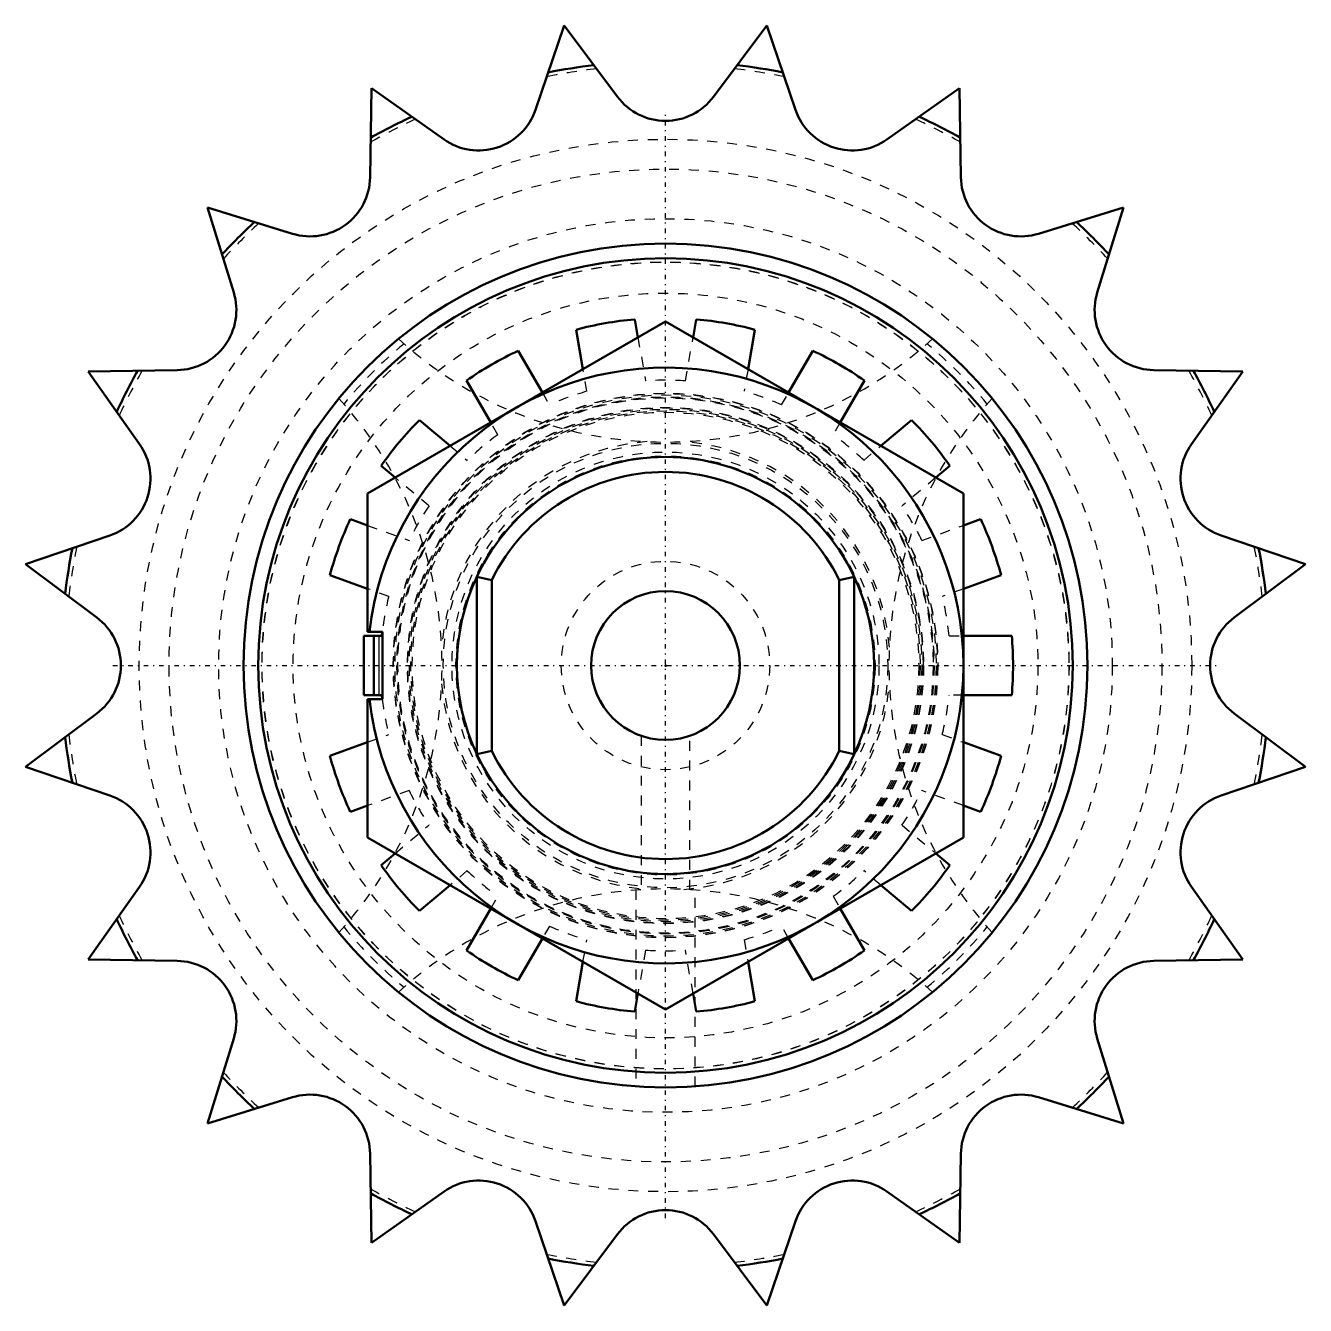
# Model space of a CAD drawing. Header units: millimetres. Extents: x -64 to 64, y -64 to 64.
import ezdxf

# ---------------------------------------------------------------- set-up
doc = ezdxf.new("R2010")
doc.units = ezdxf.units.MM
doc.linetypes.add('Center', pattern=[1.5, 0.45, -0.5, 0.05, -0.5])
doc.linetypes.add('Dashed', pattern=[2, 1, -1])
for name, color, linetype, lineweight in [('2d ConnectionPoints', 7, 'Continuous', 50), ('AM_0', 7, 'Continuous', 50), ('AM_4', 3, 'Continuous', 25), ('AM_7', 7, 'Center', 25), ('AM_9', 6, 'Dashed', 25)]:
    doc.layers.add(name, color=color, linetype=linetype, lineweight=lineweight)

# ---------------------------------------------------------------- blocks, each defined once
blk = doc.blocks.new('1_Stellmutter_T_240_85_0_in_HRKC240852115_2')
at = {"layer": 'AM_0'}
for p, q in [((0, 34.64), (-30, 17.32)), ((30, 17.32), (0, 34.64)), ((-30, 17.32), (-30, 3.4)), ((30, -17.32), (30, 17.32)), ((-28.5, 3.4), (-30, 3.4)), ((-28.5, -3.4), (-28.5, 3.4)), ((-30, -3.4), (-30, -17.32)), ((-30, -3.4), (-28.5, -3.4)), ((-30, -17.32), (0, -34.64)), ((0, -34.64), (30, -17.32))]:
    blk.add_line(p, q, dxfattribs=at)
for radius, start, end in [(30, 186.5075, 173.4925), (21, 154.7912, 205.2088), (21, 334.7912, 25.2088)]:
    blk.add_arc((0, 0), radius, start, end, dxfattribs=at)
at = {"layer": 'AM_9'}
blk.add_circle((0, 0), 25.8, dxfattribs=at)
blk = doc.blocks.new('2_Kettenrad_T_240_85_0_in_HRKC240852115_2')
at = {"layer": 'AM_0'}
for p, q in [((4.84, 57.27), (10.21, 64.45)), ((10.21, 64.45), (13.1, 55.96)), ((-13.1, 55.96), (-10.21, 64.45)), ((-10.21, 64.45), (-4.84, 57.27)), ((-29.75, 49.17), (-29.62, 58.14)), ((-29.62, 58.14), (-22.3, 52.97)), ((22.3, 52.97), (29.62, 58.14)), ((29.62, 58.14), (29.75, 49.17)), ((-46.14, 46.14), (-43.49, 37.57)), ((-37.57, 43.49), (-46.14, 46.14)), ((37.57, 43.49), (46.14, 46.14)), ((46.14, 46.14), (43.49, 37.57)), ((-49.17, 29.75), (-58.14, 29.62)), ((49.17, 29.75), (58.14, 29.62)), ((-58.14, 29.62), (-52.97, 22.3)), ((58.14, 29.62), (52.97, 22.3)), ((-55.96, 13.1), (-64.45, 10.21)), ((55.96, 13.1), (64.45, 10.21)), ((-64.45, 10.21), (-57.27, 4.84)), ((64.45, 10.21), (57.27, 4.84)), ((-57.27, -4.84), (-64.45, -10.21)), ((57.27, -4.84), (64.45, -10.21)), ((-64.45, -10.21), (-55.96, -13.1)), ((64.45, -10.21), (55.96, -13.1)), ((-52.97, -22.3), (-58.14, -29.62)), ((52.97, -22.3), (58.14, -29.62)), ((-58.14, -29.62), (-49.17, -29.75)), ((58.14, -29.62), (49.17, -29.75)), ((-46.14, -46.14), (-43.49, -37.57)), ((43.49, -37.57), (46.14, -46.14)), ((-37.57, -43.49), (-46.14, -46.14)), ((46.14, -46.14), (37.57, -43.49)), ((-29.62, -58.14), (-29.75, -49.17)), ((29.75, -49.17), (29.62, -58.14)), ((-22.3, -52.97), (-29.62, -58.14)), ((29.62, -58.14), (22.3, -52.97)), ((-10.21, -64.45), (-13.1, -55.96)), ((13.1, -55.96), (10.21, -64.45)), ((-4.84, -57.27), (-10.21, -64.45)), ((10.21, -64.45), (4.84, -57.27))]:
    blk.add_line(p, q, dxfattribs=at)
for centre, radius, start, end in [((0, 0), 60.89, 96.8127, 101.1873), ((0, 0), 60.89, 78.8127, 83.1873), ((0, 60.89), 6.04, 216.8175, 323.1825), ((-18.82, 57.91), 6.04, 234.8175, 341.1825), ((18.82, 57.91), 6.04, 198.8175, 305.1825), ((0, 0), 60.89, 114.8127, 119.1873), ((0, 0), 60.89, 60.8127, 65.1873), ((-35.79, 49.26), 6.04, 252.8175, 359.1825), ((35.79, 49.26), 6.04, 180.8175, 287.1825), ((0, 0), 60.89, 132.8127, 137.1873), ((0, 0), 60.89, 42.8127, 47.1873), ((-49.26, 35.79), 6.04, 270.8175, 17.1825), ((49.26, 35.79), 6.04, 162.8175, 269.1825), ((0, 0), 60.89, 150.8127, 155.1873), ((0, 0), 60.89, 24.8127, 29.1873), ((-57.91, 18.82), 6.04, 288.8175, 35.1825), ((57.91, 18.82), 6.04, 144.8175, 251.1825), ((0, 0), 60.89, 168.8127, 173.1873), ((0, 0), 60.89, 6.8127, 11.1873), ((-60.89, 0), 6.04, 306.8175, 53.1825), ((60.89, 0), 6.04, 126.8175, 233.1825), ((0, 0), 60.89, 186.8127, 191.1873), ((0, 0), 60.89, 348.8127, 353.1873), ((-57.91, -18.82), 6.04, 324.8175, 71.1825), ((57.91, -18.82), 6.04, 108.8175, 215.1825), ((0, 0), 60.89, 204.8127, 209.1873), ((0, 0), 60.89, 330.8127, 335.1873), ((-49.26, -35.79), 6.04, 342.8175, 89.1825), ((49.26, -35.79), 6.04, 90.8175, 197.1825), ((0, 0), 60.89, 222.8127, 227.1873), ((0, 0), 60.89, 312.8127, 317.1873), ((-35.79, -49.26), 6.04, 0.8175, 107.1825), ((35.79, -49.26), 6.04, 72.8175, 179.1825), ((-18.82, -57.91), 6.04, 18.8175, 125.1825), ((18.82, -57.91), 6.04, 54.8175, 161.1825), ((0, 0), 60.89, 240.8127, 245.1873), ((0, 0), 60.89, 294.8127, 299.1873), ((0, -60.89), 6.04, 36.8175, 143.1825), ((0, 0), 60.89, 258.8127, 263.1873), ((0, 0), 60.89, 276.8127, 281.1873)]:
    blk.add_arc(centre, radius, start, end, dxfattribs=at)
blk = doc.blocks.new('3_Laufbuchse_T_240_85_0_in_HRKC240852115_2')
at = {"layer": 'AM_9'}
for radius in [25.5, 21.5]:
    blk.add_circle((0, 0), radius, dxfattribs=at)
blk = doc.blocks.new('4_Sicherungsblech_T_240_85_0_in_HRKC240852115_2')
at = {"layer": 'AM_0'}
for p, q in [((-3.1, 34.86), (-2.78, 33.04)), ((2.78, 33.04), (3.1, 34.86)), ((-8.31, 29.84), (-9.01, 33.82)), ((9.01, 33.82), (8.31, 29.84)), ((-14.84, 31.7), (-12.4, 27.48)), ((12.4, 27.48), (14.84, 31.7)), ((-17.6, 24.48), (-20.03, 28.7)), ((20.03, 28.7), (17.6, 24.48)), ((-24.78, 24.71), (-21.69, 22.12)), ((21.69, 22.12), (24.78, 24.71)), ((-27.22, 18.92), (-28.64, 20.12)), ((28.64, 20.12), (27.22, 18.92)), ((-31.74, 14.75), (-30, 14.11)), ((30, 14.11), (31.74, 14.75)), ((-30, 7.73), (-33.79, 9.11)), ((33.79, 9.11), (30, 7.73)), ((-30.37, 3), (-28.57, 3)), ((-30.37, 3), (-30.37, -3)), ((-29.37, 3), (-29.37, -3)), ((30, 3), (34.87, 3)), ((-30.37, -3), (-28.57, -3)), ((34.87, -3), (30, -3)), ((-33.79, -9.11), (-30, -7.73)), ((30, -7.73), (33.79, -9.11)), ((-30, -14.11), (-31.74, -14.75)), ((31.74, -14.75), (30, -14.11)), ((-28.64, -20.12), (-27.22, -18.92)), ((27.22, -18.92), (28.64, -20.12)), ((-21.69, -22.12), (-24.78, -24.71)), ((24.78, -24.71), (21.69, -22.12)), ((-20.03, -28.7), (-17.6, -24.48)), ((17.6, -24.48), (20.03, -28.7)), ((-12.4, -27.48), (-14.84, -31.7)), ((14.84, -31.7), (12.4, -27.48)), ((-9.01, -33.82), (-8.31, -29.84)), ((8.31, -29.84), (9.01, -33.82)), ((-2.78, -33.04), (-3.1, -34.86)), ((3.1, -34.86), (2.78, -33.04))]:
    blk.add_line(p, q, dxfattribs=at)
for radius, start, end in [(35, 95.0829, 104.9171), (35, 75.0829, 84.9171), (35, 115.0829, 124.9171), (35, 55.0829, 64.9171), (35, 135.0829, 144.9171), (35, 35.0829, 44.9171), (35, 155.0829, 164.9171), (35, 15.0829, 24.9171), (28.73, 173.2035, 174.0062), (35, 355.0829, 4.9171), (28.73, 185.9938, 186.7965), (35, 195.0829, 204.9171), (35, 335.0829, 344.9171), (35, 215.0829, 224.9171), (35, 315.0829, 324.9171), (35, 235.0829, 244.9171), (35, 295.0829, 304.9171), (35, 255.0829, 264.9171), (35, 275.0829, 284.9171)]:
    blk.add_arc((0, 0), radius, start, end, dxfattribs=at)
at = {"layer": 'AM_4'}
blk.add_line((-28.87, 3), (-28.87, -3), dxfattribs=at)
at = {"layer": 'AM_9'}
for p, q in [((-2.78, 33.04), (-2.01, 28.66)), ((2.01, 28.66), (2.78, 33.04)), ((-7.92, 27.62), (-8.31, 29.84)), ((8.31, 29.84), (7.92, 27.62)), ((-12.4, 27.48), (-11.69, 26.24)), ((11.69, 26.24), (12.4, 27.48)), ((-16.88, 23.24), (-17.6, 24.48)), ((17.6, 24.48), (16.88, 23.24)), ((-21.69, 22.12), (-19.96, 20.66)), ((19.96, 20.66), (21.69, 22.12)), ((-23.82, 16.07), (-27.22, 18.92)), ((27.22, 18.92), (23.82, 16.07)), ((-30, 14.11), (-25.82, 12.59)), ((25.82, 12.59), (30, 14.11)), ((-27.88, 6.95), (-30, 7.73)), ((30, 7.73), (27.88, 6.95)), ((28.57, 3), (30, 3)), ((30, -3), (28.57, -3)), ((-30, -7.73), (-27.88, -6.95)), ((27.88, -6.95), (30, -7.73)), ((-25.82, -12.59), (-30, -14.11)), ((30, -14.11), (25.82, -12.59)), ((-27.22, -18.92), (-23.82, -16.07)), ((23.82, -16.07), (27.22, -18.92)), ((-19.96, -20.66), (-21.69, -22.12)), ((21.69, -22.12), (19.96, -20.66)), ((-17.6, -24.48), (-16.88, -23.24)), ((16.88, -23.24), (17.6, -24.48)), ((-11.69, -26.24), (-12.4, -27.48)), ((12.4, -27.48), (11.69, -26.24)), ((-8.31, -29.84), (-7.92, -27.62)), ((7.92, -27.62), (8.31, -29.84)), ((-2.01, -28.66), (-2.78, -33.04)), ((2.78, -33.04), (2.01, -28.66))]:
    blk.add_line(p, q, dxfattribs=at)
for radius in [27.25, 26.95, 25.95, 25.65, 21.1]:
    blk.add_circle((0, 0), radius, dxfattribs=at)
for start, end in [(85.9938, 94.0062), (105.9938, 114.0062), (65.9938, 74.0062), (125.9938, 134.0062), (45.9938, 54.0062), (145.9938, 154.0062), (25.9938, 34.0062), (165.9938, 173.2035), (5.9938, 14.0062), (186.7965, 194.0062), (345.9938, 354.0062), (205.9938, 214.0062), (325.9938, 334.0062), (225.9938, 234.0062), (305.9938, 314.0062), (245.9938, 254.0062), (285.9938, 294.0062), (265.9938, 274.0062)]:
    blk.add_arc((0, 0), 28.73, start, end, dxfattribs=at)
blk = doc.blocks.new('5_Tellerfeder_T_240_85_0_in_HRKC240852115_2')
at = {"layer": 'AM_0'}
blk.add_circle((0, 0), 41.01, dxfattribs=at)
at = {"layer": 'AM_9'}
for radius in [41, 40.64, 40.62, 27.42, 27.39, 27.05, 27]:
    blk.add_circle((0, 0), radius, dxfattribs=at)
blk = doc.blocks.new('6_Druckplatte_T_240_85_0_in_HRKC240852115_2')
at = {"layer": 'AM_0'}
blk.add_circle((0, 0), 42.5, dxfattribs=at)
blk = doc.blocks.new('7_Reibbelag_T_240_85_0_in_HRKC240852115_2')
at = {"layer": 'AM_9'}
blk.add_circle((0, 0), 26, dxfattribs=at)
blk = doc.blocks.new('8_Nabe_T_240_85_15__0_in_HRKC240852115_2')
at = {"layer": 'AM_0'}
for p, q in [((-19, 8.94), (-19, -8.94)), ((-17.5, 8.6), (-19, 8.94)), ((-17.5, -8.6), (-17.5, 8.6)), ((19, 8.94), (17.5, 8.6)), ((17.5, 8.6), (17.5, -8.6)), ((19, 8.94), (19, -8.94)), ((-19, -8.94), (-17.5, -8.6)), ((17.5, -8.6), (19, -8.94))]:
    blk.add_line(p, q, dxfattribs=at)
blk.add_circle((0, 0), 7.5, dxfattribs=at)
for radius, start, end in [(21, 25.2088, 154.7912), (19.5, 26.177, 153.823), (21, 205.2088, 334.7912), (19.5, 206.177, 333.823)]:
    blk.add_arc((0, 0), radius, start, end, dxfattribs=at)
at = {"layer": 'AM_9'}
for p, q in [((-2.46, -7.1), (-2.46, -22.57)), ((2.46, -22.58), (2.46, -7.09)), ((-3, -22.61), (-3, -42.39)), ((3, -42.39), (3, -22.61))]:
    blk.add_line(p, q, dxfattribs=at)
blk.add_circle((0, 0), 22.38, dxfattribs=at)
for centre, radius, start, end in [((0, 0), 41.74, 129.1101, 140.8899), ((0, 62.5), 40, 227.7314, 312.2686), ((0, 0), 41.74, 39.1101, 50.8899), ((-62.5, 0), 40, 317.7314, 42.2686), ((62.5, 0), 40, 137.7314, 222.2686), ((0, 0), 22.62, 94.7086, 175.2914), ((0, 0), 22.62, 4.7086, 85.2914), ((0, 0), 22.62, 184.7086, 265.2914), ((0, 0), 22.62, 274.7086, 355.2914), ((0, -62.5), 40, 47.7314, 132.2686), ((0, 0), 41.74, 219.1101, 230.8899), ((0, 0), 41.74, 309.1101, 320.8899)]:
    blk.add_arc(centre, radius, start, end, dxfattribs=at)
blk = doc.blocks.new('9_Rutschnabenkupplung_C_240_85_21__0_in_HRKC240852115_2')
at = {"layer": 'AM_7'}
for p, q in [((0, -55.65), (0, 55.65)), ((-55.65, 0), (55.65, 0))]:
    blk.add_line(p, q, dxfattribs=at)
at = {"layer": 'AM_9'}
for radius in [53, 50, 45, 37.5, 10.5]:
    blk.add_circle((0, 0), radius, dxfattribs=at)
for start, end in [(96.5992, 101.4008), (78.5992, 83.4008), (114.5992, 119.4008), (60.5992, 65.4008), (132.5992, 137.4008), (42.5992, 47.4008), (150.5992, 155.4008), (24.5992, 29.4008), (168.5992, 173.4008), (6.5992, 11.4008), (186.5992, 191.4008), (348.5992, 353.4008), (204.5992, 209.4008), (330.5992, 335.4008), (222.5992, 227.4008), (312.5992, 317.4008), (240.5992, 245.4008), (294.5992, 299.4008), (258.5992, 263.4008), (276.5992, 281.4008)]:
    blk.add_arc((0, 0), 60.5, start, end, dxfattribs=at)

msp = doc.modelspace()

# ---------------------------------------------------------------- linework, layer by layer
at = {"layer": '2d ConnectionPoints'}
msp.add_point((0, 0), dxfattribs=at)
msp.add_point((0, 0), dxfattribs=at)
msp.add_point((0, 0), dxfattribs=at)
msp.add_point((0, 0), dxfattribs=at)
msp.add_point((0, 0), dxfattribs=at)
msp.add_point((0, 0), dxfattribs=at)
msp.add_point((0, 0), dxfattribs=at)
msp.add_point((0, 0), dxfattribs=at)
msp.add_point((0, 0), dxfattribs=at)
msp.add_point((0, 0), dxfattribs=at)
msp.add_point((0, 0), dxfattribs=at)
msp.add_point((0, 0), dxfattribs=at)
msp.add_point((0, 0), dxfattribs=at)
msp.add_point((0, 0), dxfattribs=at)
msp.add_point((0, 0), dxfattribs=at)
msp.add_point((0, 0), dxfattribs=at)
msp.add_point((0, 0), dxfattribs=at)

# ---------------------------------------------------------------- block references
for name in ['2_Kettenrad_T_240_85_0_in_HRKC240852115_2', '9_Rutschnabenkupplung_C_240_85_21__0_in_HRKC240852115_2', '6_Druckplatte_T_240_85_0_in_HRKC240852115_2', '5_Tellerfeder_T_240_85_0_in_HRKC240852115_2', '4_Sicherungsblech_T_240_85_0_in_HRKC240852115_2', '1_Stellmutter_T_240_85_0_in_HRKC240852115_2', '8_Nabe_T_240_85_15__0_in_HRKC240852115_2', '7_Reibbelag_T_240_85_0_in_HRKC240852115_2', '3_Laufbuchse_T_240_85_0_in_HRKC240852115_2']:
    msp.add_blockref(name, (0, 0))

doc.saveas('drawing.dxf')
